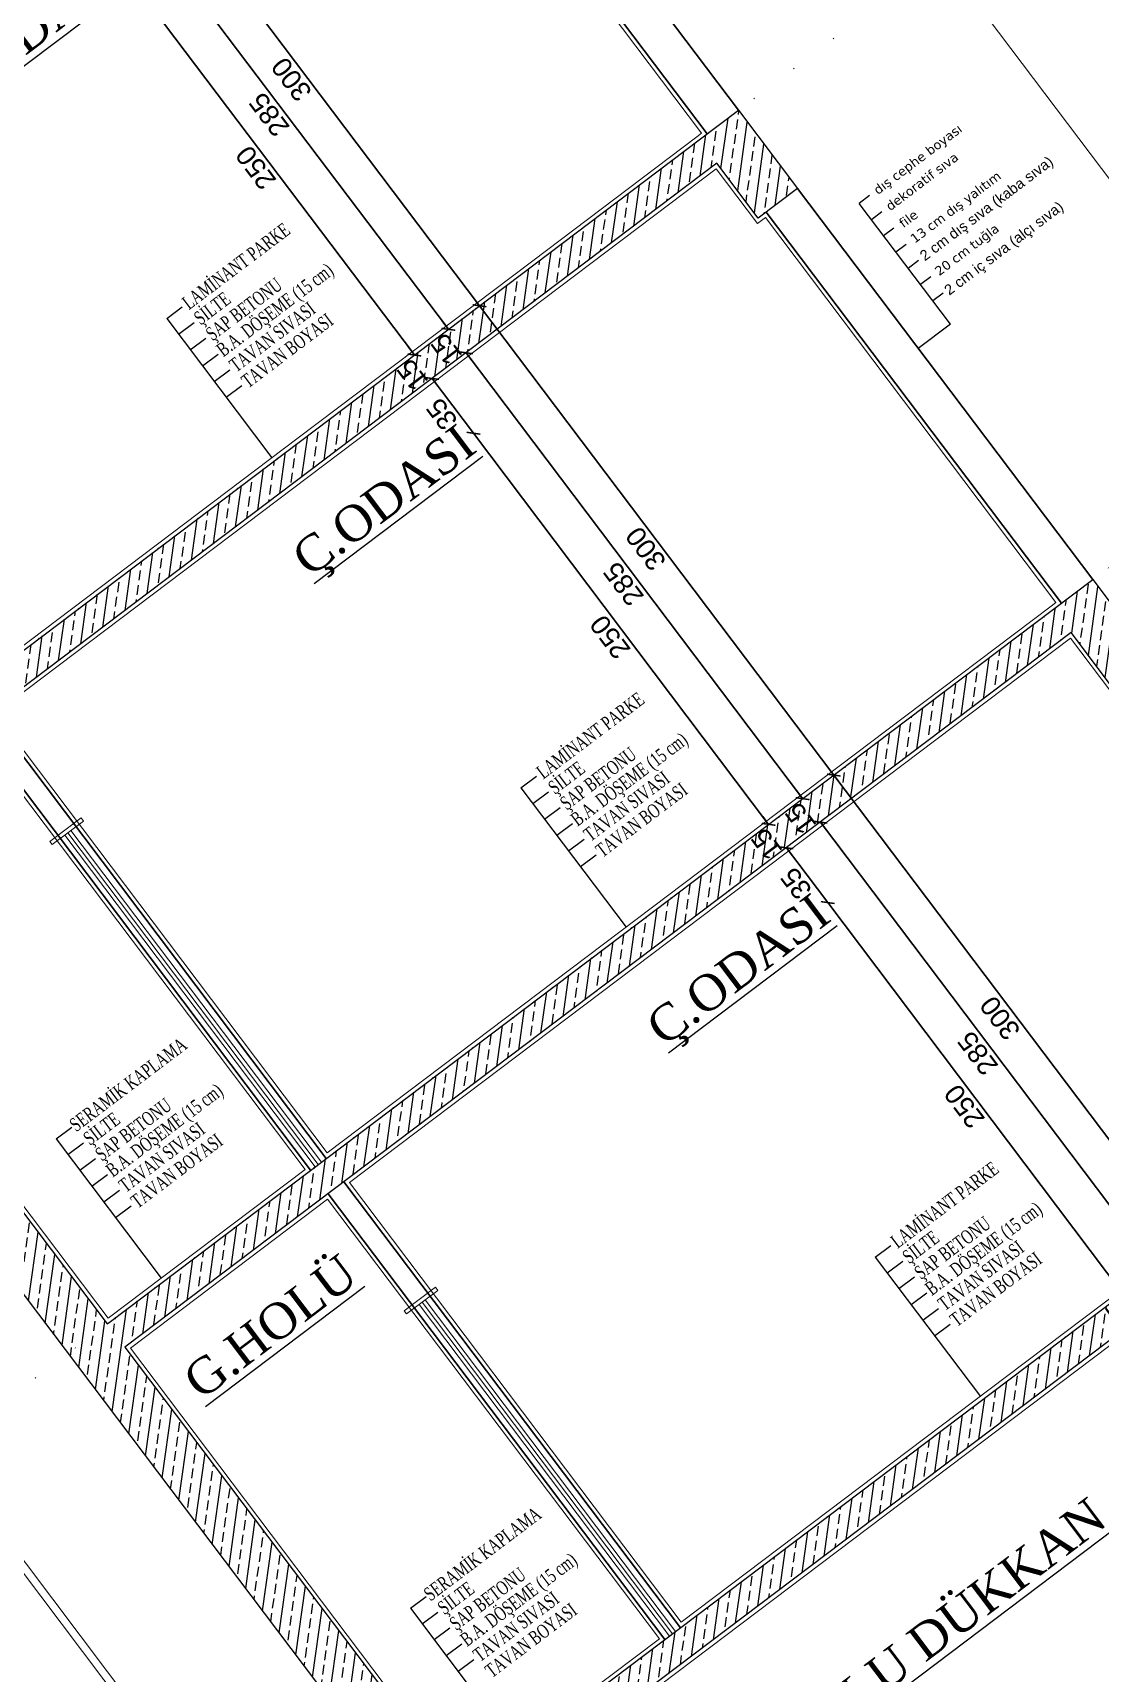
# Model space of a CAD drawing. Header units: millimetres. Extents: x 2232 to 85269, y -3593 to 5869.
# Drawn here: x 3926.9 to 4063, y -491.3 to -282.1 of the extents above; entities that cross this region are included whole.
import ezdxf

# ---------------------------------------------------------------- set-up
doc = ezdxf.new("R2010")
doc.units = ezdxf.units.MM
doc.linetypes.add('DOTX2', pattern=[0.5, 0, -0.5])
for name, color, linetype, lineweight in [('duvar', 232, 'Continuous', 30), ('görünüş', 201, 'Continuous', 18), ('iz', 1, 'DOTX2', 20), ('sıva iç', 21, 'Continuous', 0), ('tefriş', 252, 'Continuous', 5), ('ölçü iç', 170, 'Continuous', 9), ('ÖLÇÜ İÇ', 7, 'Continuous', 9)]:
    doc.layers.add(name, color=color, linetype=linetype, lineweight=lineweight)
for name, color, linetype in [('poz', 1, 'Continuous'), ('Standart', 7, 'Continuous'), ('Yazi', 7, 'Continuous')]:
    doc.layers.add(name, color=color, linetype=linetype)
doc.styles.add('arial_1_18', font='arial.ttf', dxfattribs={"height": 0.2})
doc.styles.get("Standard").update_dxf_attribs({"font": 'arial.ttf'})
doc.styles.add('Times roman', font='times.ttf')
doc.styles.add('UNIVCH', font='times.ttf', dxfattribs={"width": 0.7})
doc.styles.add('verdana_1_34', font='verdana.ttf', dxfattribs={"height": 0.2})
doc.dimstyles.new('zulay iç ölçü', dxfattribs={"dimtxt": 10, "dimasz": 5, "dimexe": 0.18, "dimexo": 0, "dimgap": 2, "dimtad": 3, "dimdec": 0, "dimzin": 0, "dimdsep": 46, "dimtxsty": 'Standard', "dimblk": 'ARCHTICK', "dimcen": 0.09, "dimse1": 1, "dimse2": 1, "dimadec": 0, "dimazin": 0, "dimtfac": 1, "dimtdec": 0, "dimtix": 1, "dimtofl": 0, "dimtmove": 0, "dimatfit": 3, "dimldrblk": 'ARCHTICK', "dimfxl": 1, "dimtolj": 1, "dimtzin": 0, "dimarcsym": 0})
pattern_1 = [(45, (0, 0), (-7.071068, 7.071068), []), (45, (7.071, 0), (-7.071068, 7.071068), [5, -2.5])]

# ---------------------------------------------------------------- blocks, each defined once
blk = doc.blocks.new('IDE991Entity4297')
at = {"layer": 'Standart', "linetype": 'Continuous', "lineweight": -3}
h = blk.add_hatch(dxfattribs=at)
h.set_pattern_fill('ANSI33', color=171, scale=40, style=0)
h.set_pattern_definition(pattern_1)
h.paths.add_polyline_path([(2175, 1335), (1570, 1335), (1570, 1350), (2175, 1350)])
blk = doc.blocks.new('IDE991Entity4310')
at = {"layer": 'Standart', "linetype": 'Continuous', "lineweight": -3}
h = blk.add_hatch(dxfattribs=at)
h.set_pattern_fill('ANSI33', color=171, scale=40, style=0)
h.set_pattern_definition(pattern_1)
h.paths.add_polyline_path([(2175, 1035), (1570, 1035), (1570, 1050), (2175, 1050)])
blk = doc.blocks.new('IDE991Entity4312')
at = {"layer": 'Standart', "linetype": 'Continuous', "lineweight": -3}
h = blk.add_hatch(dxfattribs=at)
h.set_pattern_fill('ANSI33', color=171, scale=40, style=0)
h.set_pattern_definition(pattern_1)
h.paths.add_polyline_path([(1570, 750), (1545, 750), (1545, 1050), (1570, 1050)])
blk = doc.blocks.new('IDE991Entity4314')
at = {"layer": 'Standart', "linetype": 'Continuous', "lineweight": -3}
h = blk.add_hatch(dxfattribs=at)
h.set_pattern_fill('ANSI33', color=171, scale=40, style=0)
h.set_pattern_definition(pattern_1)
h.paths.add_polyline_path([(2200, 1000), (2175, 1000), (2175, 1050), (2200, 1050)])
blk = doc.blocks.new('IDE991Entity4322')
at = {"layer": 'Standart', "linetype": 'Continuous', "lineweight": -3}
h = blk.add_hatch(dxfattribs=at)
h.set_pattern_fill('ANSI33', color=171, scale=40, style=0)
h.set_pattern_definition(pattern_1)
h.paths.add_polyline_path([(2200, 700), (2175, 700), (2175, 750), (2200, 750)])
blk = doc.blocks.new('IDE991Entity4324')
at = {"layer": 'Standart', "linetype": 'Continuous', "lineweight": -3}
h = blk.add_hatch(dxfattribs=at)
h.set_pattern_fill('ANSI33', color=171, scale=40, style=0)
h.set_pattern_definition(pattern_1)
h.paths.add_polyline_path([(1570, 450), (1545, 450), (1545, 750), (1570, 750)])
blk = doc.blocks.new('IDE991Entity4326')
at = {"layer": 'Standart', "linetype": 'Continuous', "lineweight": -3}
h = blk.add_hatch(dxfattribs=at)
h.set_pattern_fill('ANSI33', color=171, scale=40, style=0)
h.set_pattern_definition(pattern_1)
h.paths.add_polyline_path([(2175, 735), (1570, 735), (1570, 750), (2175, 750)])
blk = doc.blocks.new('IDE991Entity4340')
at = {"layer": 'Standart', "linetype": 'Continuous', "lineweight": -3}
h = blk.add_hatch(dxfattribs=at)
h.set_pattern_fill('ANSI33', color=171, scale=40, style=0)
h.set_pattern_definition(pattern_1)
h.paths.add_polyline_path([(2045, 435), (1570, 435), (1570, 450), (2045, 450)])
blk = doc.blocks.new('IDE991Entity5280')
at = {"layer": 'Standart', "color": 159, "linetype": 'Continuous', "lineweight": -3}
blk.add_lwpolyline([(2175, 1335), (1570, 1335)], dxfattribs=at)
blk = doc.blocks.new('IDE991Entity5287')
at = {"layer": 'Standart', "color": 159, "linetype": 'Continuous', "lineweight": -3}
blk.add_lwpolyline([(1545, -250), (1545, 1350)], dxfattribs=at)
blk = doc.blocks.new('IDE991Entity5334')
at = {"layer": 'Standart', "color": 159, "linetype": 'Continuous', "lineweight": -3}
blk.add_lwpolyline([(2175, 1035), (1570, 1035)], dxfattribs=at)
blk = doc.blocks.new('IDE991Entity5336')
at = {"layer": 'Standart', "color": 159, "linetype": 'Continuous', "lineweight": -3}
blk.add_lwpolyline([(2175, 1050), (2200, 1050)], dxfattribs=at)
blk = doc.blocks.new('IDE991Entity5342')
at = {"layer": 'Standart', "color": 159, "linetype": 'Continuous', "lineweight": -3}
blk.add_lwpolyline([(2175, 1000), (2175, 1035)], dxfattribs=at)
blk = doc.blocks.new('IDE991Entity5343')
at = {"layer": 'Standart', "color": 159, "linetype": 'Continuous', "lineweight": -3}
blk.add_lwpolyline([(2200, 1000), (2175, 1000)], dxfattribs=at)
blk = doc.blocks.new('IDE991Entity5344')
at = {"layer": 'Standart', "color": 159, "linetype": 'Continuous', "lineweight": -3}
blk.add_lwpolyline([(2200, 1050), (2200, 1000)], dxfattribs=at)
blk = doc.blocks.new('IDE991Entity5385')
at = {"layer": 'Standart', "color": 159, "linetype": 'Continuous', "lineweight": -3}
blk.add_lwpolyline([(2175, 700), (2175, 735)], dxfattribs=at)
blk = doc.blocks.new('IDE991Entity5387')
at = {"layer": 'Standart', "color": 159, "linetype": 'Continuous', "lineweight": -3}
blk.add_lwpolyline([(2200, 750), (2200, 700)], dxfattribs=at)
blk = doc.blocks.new('IDE991Entity5388')
at = {"layer": 'Standart', "color": 159, "linetype": 'Continuous', "lineweight": -3}
blk.add_lwpolyline([(2175, 750), (2200, 750)], dxfattribs=at)
blk = doc.blocks.new('IDE991Entity5393')
at = {"layer": 'Standart', "color": 159, "linetype": 'Continuous', "lineweight": -3}
blk.add_lwpolyline([(1570, 750), (1572, 750)], dxfattribs=at)
blk = doc.blocks.new('IDE991Entity5396')
at = {"layer": 'Standart', "color": 159, "linetype": 'Continuous', "lineweight": -3}
blk.add_lwpolyline([(1570, 735), (1570, 450)], dxfattribs=at)
blk = doc.blocks.new('IDE991Entity5397')
at = {"layer": 'Standart', "color": 159, "linetype": 'Continuous', "lineweight": -3}
blk.add_lwpolyline([(2175, 735), (1570, 735)], dxfattribs=at)
blk = doc.blocks.new('IDE991Entity5453')
at = {"layer": 'Standart', "color": 159, "linetype": 'Continuous', "lineweight": -3}
blk.add_lwpolyline([(2045, 435), (1570, 435)], dxfattribs=at)
blk = doc.blocks.new('IDE991Entity5593')
at = {"layer": 'Standart', "color": 159, "linetype": 'Continuous', "lineweight": -3}
blk.add_lwpolyline([(1570, 1035), (1570, 750)], dxfattribs=at)
blk = doc.blocks.new('IDE991Entity6529')
at = {"layer": 'Standart', "color": 159, "linetype": 'Continuous', "lineweight": -3}
blk.add_lwpolyline([(1575, 1350), (2175, 1350)], dxfattribs=at)
blk = doc.blocks.new('IDE991Entity6558')
at = {"layer": 'Standart', "color": 159, "linetype": 'Continuous', "lineweight": -3}
blk.add_lwpolyline([(1572, 1050), (1920, 1050)], dxfattribs=at)
blk = doc.blocks.new('IDE991Entity6559')
at = {"layer": 'Standart', "color": 159, "linetype": 'Continuous', "lineweight": -3}
blk.add_lwpolyline([(1920, 1050), (2070, 1050)], dxfattribs=at)
blk = doc.blocks.new('IDE991Entity6560')
at = {"layer": 'Standart', "color": 159, "linetype": 'Continuous', "lineweight": -3}
blk.add_lwpolyline([(2070, 1050), (2175, 1050)], dxfattribs=at)
blk = doc.blocks.new('IDE991Entity6591')
at = {"layer": 'Standart', "color": 159, "linetype": 'Continuous', "lineweight": -3}
blk.add_lwpolyline([(1572, 750), (1920, 750)], dxfattribs=at)
blk = doc.blocks.new('IDE991Entity6592')
at = {"layer": 'Standart', "color": 159, "linetype": 'Continuous', "lineweight": -3}
blk.add_lwpolyline([(1920, 750), (2070, 750)], dxfattribs=at)
blk = doc.blocks.new('IDE991Entity6593')
at = {"layer": 'Standart', "color": 159, "linetype": 'Continuous', "lineweight": -3}
blk.add_lwpolyline([(2070, 750), (2175, 750)], dxfattribs=at)
blk = doc.blocks.new('IDE991Entity6619')
at = {"layer": 'Standart', "color": 159, "linetype": 'Continuous', "lineweight": -3}
blk.add_lwpolyline([(1572, 450), (1920, 450)], dxfattribs=at)
blk = doc.blocks.new('IDE991Entity6620')
at = {"layer": 'Standart', "color": 159, "linetype": 'Continuous', "lineweight": -3}
blk.add_lwpolyline([(1920, 450), (2045, 450)], dxfattribs=at)
blk = doc.blocks.new('TRRTYT')
at = {"layer": 'Standart'}
for name in ['IDE991Entity5287', 'IDE991Entity4297', 'IDE991Entity6529', 'IDE991Entity5280', 'IDE991Entity4312', 'IDE991Entity4310', 'IDE991Entity6558', 'IDE991Entity6559', 'IDE991Entity6560', 'IDE991Entity4314', 'IDE991Entity5336', 'IDE991Entity5344', 'IDE991Entity5334', 'IDE991Entity5593', 'IDE991Entity5342', 'IDE991Entity5343', 'IDE991Entity4324', 'IDE991Entity4326', 'IDE991Entity5393', 'IDE991Entity6591', 'IDE991Entity6592', 'IDE991Entity6593', 'IDE991Entity4322', 'IDE991Entity5388', 'IDE991Entity5387', 'IDE991Entity5396', 'IDE991Entity5397', 'IDE991Entity5385', 'IDE991Entity4340', 'IDE991Entity6619', 'IDE991Entity6620', 'IDE991Entity5453']:
    blk.add_blockref(name, (1034515.63, -397430.95), dxfattribs=at)
blk = doc.blocks.new('_ArchTick')
at = {"color": 0, "linetype": 'ByBlock', "const_width": 0.15}
blk.add_lwpolyline([(-0.5, -0.5), (0.5, 0.5)], dxfattribs=at)
blk = doc.blocks.new('*D2437')
at = {"layer": 'Defpoints', "color": 0, "transparency": 16777216}
for p in [(661177.16, -126528.54), (661187, -126778.54), (661204.5, -126778.54)]:
    blk.add_point(p, dxfattribs=at)
at = {"layer": 'ÖLÇÜ İÇ', "color": 0, "lineweight": -2, "transparency": 16777216}
blk.add_line((661204.5, -126528.54), (661204.5, -126778.54), dxfattribs=at)
at = {"layer": 'ÖLÇÜ İÇ', "color": 0, "lineweight": -2, "transparency": 16777216, "xscale": 5, "yscale": 5, "zscale": 5}
for p, rotation in [((661204.5, -126528.54), 90), ((661204.5, -126778.54), 270)]:
    blk.add_blockref('_ArchTick', p, dxfattribs=dict(at, rotation=rotation))
at = {"layer": 'ÖLÇÜ İÇ', "color": 0, "transparency": 16777216, "insert": (661197.5, -126653.54), "char_height": 10, "attachment_point": 5, "rotation": 90}
blk.add_mtext('\\A1;250', dxfattribs=at)
blk = doc.blocks.new('*D2438')
at = {"layer": 'Defpoints', "color": 0, "transparency": 16777216}
for p in [(661246.19, -126478.54), (661246.19, -126778.54), (661246.19, -126778.54)]:
    blk.add_point(p, dxfattribs=at)
at = {"layer": 'ÖLÇÜ İÇ', "color": 0, "lineweight": -2, "transparency": 16777216}
blk.add_line((661246.19, -126478.54), (661246.19, -126778.54), dxfattribs=at)
at = {"layer": 'ÖLÇÜ İÇ', "color": 0, "lineweight": -2, "transparency": 16777216, "xscale": 5, "yscale": 5, "zscale": 5}
for p, rotation in [((661246.19, -126478.54), 90), ((661246.19, -126778.54), 270)]:
    blk.add_blockref('_ArchTick', p, dxfattribs=dict(at, rotation=rotation))
at = {"layer": 'ÖLÇÜ İÇ', "color": 0, "transparency": 16777216, "insert": (661239.19, -126628.54), "char_height": 10, "attachment_point": 5, "rotation": 90}
blk.add_mtext('\\A1;300', dxfattribs=at)
blk = doc.blocks.new('*D2440')
at = {"layer": 'Defpoints', "color": 0, "transparency": 16777216}
for p in [(661178.88, -126493.54), (661226.24, -126778.54), (661226.24, -126778.54)]:
    blk.add_point(p, dxfattribs=at)
at = {"layer": 'ÖLÇÜ İÇ', "color": 0, "lineweight": -2, "transparency": 16777216}
blk.add_line((661226.24, -126493.54), (661226.24, -126778.54), dxfattribs=at)
at = {"layer": 'ÖLÇÜ İÇ', "color": 0, "lineweight": -2, "transparency": 16777216, "xscale": 5, "yscale": 5, "zscale": 5}
for p, rotation in [((661226.24, -126493.54), 90), ((661226.24, -126778.54), 270)]:
    blk.add_blockref('_ArchTick', p, dxfattribs=dict(at, rotation=rotation))
at = {"layer": 'ÖLÇÜ İÇ', "color": 0, "transparency": 16777216, "insert": (661219.24, -126636.04), "char_height": 10, "attachment_point": 5, "rotation": 90}
blk.add_mtext('\\A1;285', dxfattribs=at)
blk = doc.blocks.new('*D2441')
at = {"layer": 'Defpoints', "color": 0, "transparency": 16777216}
for p in [(661197.5, -126778.54), (661197.5, -126793.54), (661204.5, -126793.54)]:
    blk.add_point(p, dxfattribs=at)
at = {"layer": 'ÖLÇÜ İÇ', "color": 0, "lineweight": -2, "transparency": 16777216}
for p, q in [((661204.5, -126778.54), (661204.5, -126773.54)), ((661204.5, -126793.54), (661204.5, -126798.54))]:
    blk.add_line(p, q, dxfattribs=at)
at = {"layer": 'ÖLÇÜ İÇ', "color": 0, "lineweight": -2, "transparency": 16777216, "xscale": 5, "yscale": 5, "zscale": 5}
for p, rotation in [((661204.5, -126778.54), 270), ((661204.5, -126793.54), 90)]:
    blk.add_blockref('_ArchTick', p, dxfattribs=dict(at, rotation=rotation))
at = {"layer": 'ÖLÇÜ İÇ', "color": 0, "transparency": 16777216, "insert": (661197.5, -126786.04), "char_height": 10, "attachment_point": 5, "rotation": 90}
blk.add_mtext('\\A1;15', dxfattribs=at)
blk = doc.blocks.new('*D2442')
at = {"layer": 'Defpoints', "color": 0, "transparency": 16777216}
for p in [(661197.5, -126793.54), (661177.16, -126828.54), (661204.5, -126828.54)]:
    blk.add_point(p, dxfattribs=at)
at = {"layer": 'ÖLÇÜ İÇ', "color": 0, "lineweight": -2, "transparency": 16777216}
blk.add_line((661204.5, -126793.54), (661204.5, -126828.54), dxfattribs=at)
at = {"layer": 'ÖLÇÜ İÇ', "color": 0, "lineweight": -2, "transparency": 16777216, "xscale": 5, "yscale": 5, "zscale": 5}
for p, rotation in [((661204.5, -126793.54), 90), ((661204.5, -126828.54), 270)]:
    blk.add_blockref('_ArchTick', p, dxfattribs=dict(at, rotation=rotation))
at = {"layer": 'ÖLÇÜ İÇ', "color": 0, "transparency": 16777216, "insert": (661197.5, -126811.04), "char_height": 10, "attachment_point": 5, "rotation": 90}
blk.add_mtext('\\A1;35', dxfattribs=at)
blk = doc.blocks.new('*D2443')
at = {"layer": 'Defpoints', "color": 0, "transparency": 16777216}
for p in [(661177.16, -126828.54), (661187, -127078.54), (661204.5, -127078.54)]:
    blk.add_point(p, dxfattribs=at)
at = {"layer": 'ÖLÇÜ İÇ', "color": 0, "lineweight": -2, "transparency": 16777216}
blk.add_line((661204.5, -126828.54), (661204.5, -127078.54), dxfattribs=at)
at = {"layer": 'ÖLÇÜ İÇ', "color": 0, "lineweight": -2, "transparency": 16777216, "xscale": 5, "yscale": 5, "zscale": 5}
for p, rotation in [((661204.5, -126828.54), 90), ((661204.5, -127078.54), 270)]:
    blk.add_blockref('_ArchTick', p, dxfattribs=dict(at, rotation=rotation))
at = {"layer": 'ÖLÇÜ İÇ', "color": 0, "transparency": 16777216, "insert": (661197.5, -126953.54), "char_height": 10, "attachment_point": 5, "rotation": 90}
blk.add_mtext('\\A1;250', dxfattribs=at)
blk = doc.blocks.new('*D2444')
at = {"layer": 'Defpoints', "color": 0, "transparency": 16777216}
for p in [(661246.19, -126778.54), (661246.19, -127078.54), (661246.19, -127078.54)]:
    blk.add_point(p, dxfattribs=at)
at = {"layer": 'ÖLÇÜ İÇ', "color": 0, "lineweight": -2, "transparency": 16777216}
blk.add_line((661246.19, -126778.54), (661246.19, -127078.54), dxfattribs=at)
at = {"layer": 'ÖLÇÜ İÇ', "color": 0, "lineweight": -2, "transparency": 16777216, "xscale": 5, "yscale": 5, "zscale": 5}
for p, rotation in [((661246.19, -126778.54), 90), ((661246.19, -127078.54), 270)]:
    blk.add_blockref('_ArchTick', p, dxfattribs=dict(at, rotation=rotation))
at = {"layer": 'ÖLÇÜ İÇ', "color": 0, "transparency": 16777216, "insert": (661239.19, -126928.54), "char_height": 10, "attachment_point": 5, "rotation": 90}
blk.add_mtext('\\A1;300', dxfattribs=at)
blk = doc.blocks.new('*D2446')
at = {"layer": 'Defpoints', "color": 0, "transparency": 16777216}
for p in [(661178.88, -126493.54), (661226.24, -126778.54), (661226.24, -126778.54)]:
    blk.add_point(p, dxfattribs=at)
at = {"layer": 'ÖLÇÜ İÇ', "color": 0, "lineweight": -2, "transparency": 16777216}
blk.add_line((661226.24, -126493.54), (661226.24, -126778.54), dxfattribs=at)
at = {"layer": 'ÖLÇÜ İÇ', "color": 0, "lineweight": -2, "transparency": 16777216, "xscale": 5, "yscale": 5, "zscale": 5}
for p, rotation in [((661226.24, -126493.54), 90), ((661226.24, -126778.54), 270)]:
    blk.add_blockref('_ArchTick', p, dxfattribs=dict(at, rotation=rotation))
at = {"layer": 'ÖLÇÜ İÇ', "color": 0, "transparency": 16777216, "insert": (661219.24, -126636.04), "char_height": 10, "attachment_point": 5, "rotation": 90}
blk.add_mtext('\\A1;285', dxfattribs=at)
blk = doc.blocks.new('*D2447')
at = {"layer": 'Defpoints', "color": 0, "transparency": 16777216}
for p in [(661197.5, -127078.54), (661197.5, -127093.54), (661204.5, -127093.54)]:
    blk.add_point(p, dxfattribs=at)
at = {"layer": 'ÖLÇÜ İÇ', "color": 0, "lineweight": -2, "transparency": 16777216}
for p, q in [((661204.5, -127078.54), (661204.5, -127073.54)), ((661204.5, -127093.54), (661204.5, -127098.54))]:
    blk.add_line(p, q, dxfattribs=at)
at = {"layer": 'ÖLÇÜ İÇ', "color": 0, "lineweight": -2, "transparency": 16777216, "xscale": 5, "yscale": 5, "zscale": 5}
for p, rotation in [((661204.5, -127078.54), 270), ((661204.5, -127093.54), 90)]:
    blk.add_blockref('_ArchTick', p, dxfattribs=dict(at, rotation=rotation))
at = {"layer": 'ÖLÇÜ İÇ', "color": 0, "transparency": 16777216, "insert": (661197.5, -127086.04), "char_height": 10, "attachment_point": 5, "rotation": 90}
blk.add_mtext('\\A1;15', dxfattribs=at)
blk = doc.blocks.new('*D2448')
at = {"layer": 'Defpoints', "color": 0, "transparency": 16777216}
for p in [(661197.5, -127093.54), (661177.16, -127128.54), (661204.5, -127128.54)]:
    blk.add_point(p, dxfattribs=at)
at = {"layer": 'ÖLÇÜ İÇ', "color": 0, "lineweight": -2, "transparency": 16777216}
blk.add_line((661204.5, -127093.54), (661204.5, -127128.54), dxfattribs=at)
at = {"layer": 'ÖLÇÜ İÇ', "color": 0, "lineweight": -2, "transparency": 16777216, "xscale": 5, "yscale": 5, "zscale": 5}
for p, rotation in [((661204.5, -127093.54), 90), ((661204.5, -127128.54), 270)]:
    blk.add_blockref('_ArchTick', p, dxfattribs=dict(at, rotation=rotation))
at = {"layer": 'ÖLÇÜ İÇ', "color": 0, "transparency": 16777216, "insert": (661197.5, -127111.04), "char_height": 10, "attachment_point": 5, "rotation": 90}
blk.add_mtext('\\A1;35', dxfattribs=at)
blk = doc.blocks.new('*D2449')
at = {"layer": 'Defpoints', "color": 0, "transparency": 16777216}
for p in [(661177.16, -127128.54), (661187, -127378.54), (661204.5, -127378.54)]:
    blk.add_point(p, dxfattribs=at)
at = {"layer": 'ÖLÇÜ İÇ', "color": 0, "lineweight": -2, "transparency": 16777216}
blk.add_line((661204.5, -127128.54), (661204.5, -127378.54), dxfattribs=at)
at = {"layer": 'ÖLÇÜ İÇ', "color": 0, "lineweight": -2, "transparency": 16777216, "xscale": 5, "yscale": 5, "zscale": 5}
for p, rotation in [((661204.5, -127128.54), 90), ((661204.5, -127378.54), 270)]:
    blk.add_blockref('_ArchTick', p, dxfattribs=dict(at, rotation=rotation))
at = {"layer": 'ÖLÇÜ İÇ', "color": 0, "transparency": 16777216, "insert": (661197.5, -127253.54), "char_height": 10, "attachment_point": 5, "rotation": 90}
blk.add_mtext('\\A1;250', dxfattribs=at)
blk = doc.blocks.new('*D2450')
at = {"layer": 'Defpoints', "color": 0, "transparency": 16777216}
for p in [(661246.19, -127078.54), (661246.19, -127378.54), (661246.19, -127378.54)]:
    blk.add_point(p, dxfattribs=at)
at = {"layer": 'ÖLÇÜ İÇ', "color": 0, "lineweight": -2, "transparency": 16777216}
blk.add_line((661246.19, -127078.54), (661246.19, -127378.54), dxfattribs=at)
at = {"layer": 'ÖLÇÜ İÇ', "color": 0, "lineweight": -2, "transparency": 16777216, "xscale": 5, "yscale": 5, "zscale": 5}
for p, rotation in [((661246.19, -127078.54), 90), ((661246.19, -127378.54), 270)]:
    blk.add_blockref('_ArchTick', p, dxfattribs=dict(at, rotation=rotation))
at = {"layer": 'ÖLÇÜ İÇ', "color": 0, "transparency": 16777216, "insert": (661239.19, -127228.54), "char_height": 10, "attachment_point": 5, "rotation": 90}
blk.add_mtext('\\A1;300', dxfattribs=at)
blk = doc.blocks.new('*D2452')
at = {"layer": 'Defpoints', "color": 0, "transparency": 16777216}
for p in [(661178.88, -126493.54), (661226.24, -126778.54), (661226.24, -126778.54)]:
    blk.add_point(p, dxfattribs=at)
at = {"layer": 'ÖLÇÜ İÇ', "color": 0, "lineweight": -2, "transparency": 16777216}
blk.add_line((661226.24, -126493.54), (661226.24, -126778.54), dxfattribs=at)
at = {"layer": 'ÖLÇÜ İÇ', "color": 0, "lineweight": -2, "transparency": 16777216, "xscale": 5, "yscale": 5, "zscale": 5}
for p, rotation in [((661226.24, -126493.54), 90), ((661226.24, -126778.54), 270)]:
    blk.add_blockref('_ArchTick', p, dxfattribs=dict(at, rotation=rotation))
at = {"layer": 'ÖLÇÜ İÇ', "color": 0, "transparency": 16777216, "insert": (661219.24, -126636.04), "char_height": 10, "attachment_point": 5, "rotation": 90}
blk.add_mtext('\\A1;285', dxfattribs=at)
blk = doc.blocks.new('*D2455')
at = {"layer": 'Defpoints', "color": 0, "transparency": 16777216}
for p in [(661178.88, -126493.54), (661226.24, -126778.54), (661226.24, -126778.54)]:
    blk.add_point(p, dxfattribs=at)
at = {"layer": 'ÖLÇÜ İÇ', "color": 0, "lineweight": -2, "transparency": 16777216}
blk.add_line((661226.24, -126493.54), (661226.24, -126778.54), dxfattribs=at)
at = {"layer": 'ÖLÇÜ İÇ', "color": 0, "lineweight": -2, "transparency": 16777216, "xscale": 5, "yscale": 5, "zscale": 5}
for p, rotation in [((661226.24, -126493.54), 90), ((661226.24, -126778.54), 270)]:
    blk.add_blockref('_ArchTick', p, dxfattribs=dict(at, rotation=rotation))
at = {"layer": 'ÖLÇÜ İÇ', "color": 0, "transparency": 16777216, "insert": (661219.24, -126636.04), "char_height": 10, "attachment_point": 5, "rotation": 90}
blk.add_mtext('\\A1;285', dxfattribs=at)
blk = doc.blocks.new('*D2457')
at = {"layer": 'Defpoints', "color": 0, "transparency": 16777216}
for p in [(661178.88, -126493.54), (661226.24, -126778.54), (661226.24, -126778.54)]:
    blk.add_point(p, dxfattribs=at)
at = {"layer": 'ÖLÇÜ İÇ', "color": 0, "lineweight": -2, "transparency": 16777216}
blk.add_line((661226.24, -126493.54), (661226.24, -126778.54), dxfattribs=at)
at = {"layer": 'ÖLÇÜ İÇ', "color": 0, "lineweight": -2, "transparency": 16777216, "xscale": 5, "yscale": 5, "zscale": 5}
for p, rotation in [((661226.24, -126493.54), 90), ((661226.24, -126778.54), 270)]:
    blk.add_blockref('_ArchTick', p, dxfattribs=dict(at, rotation=rotation))
at = {"layer": 'ÖLÇÜ İÇ', "color": 0, "transparency": 16777216, "insert": (661219.24, -126636.04), "char_height": 10, "attachment_point": 5, "rotation": 90}
blk.add_mtext('\\A1;285', dxfattribs=at)
blk = doc.blocks.new('*D2459')
at = {"layer": 'Defpoints', "color": 0, "transparency": 16777216}
for p in [(661178.88, -126493.54), (661226.24, -126778.54), (661226.24, -126778.54)]:
    blk.add_point(p, dxfattribs=at)
at = {"layer": 'ÖLÇÜ İÇ', "color": 0, "lineweight": -2, "transparency": 16777216}
blk.add_line((661226.24, -126493.54), (661226.24, -126778.54), dxfattribs=at)
at = {"layer": 'ÖLÇÜ İÇ', "color": 0, "lineweight": -2, "transparency": 16777216, "xscale": 5, "yscale": 5, "zscale": 5}
for p, rotation in [((661226.24, -126493.54), 90), ((661226.24, -126778.54), 270)]:
    blk.add_blockref('_ArchTick', p, dxfattribs=dict(at, rotation=rotation))
at = {"layer": 'ÖLÇÜ İÇ', "color": 0, "transparency": 16777216, "insert": (661219.24, -126636.04), "char_height": 10, "attachment_point": 5, "rotation": 90}
blk.add_mtext('\\A1;285', dxfattribs=at)
blk = doc.blocks.new('*D2460')
at = {"layer": 'Defpoints', "color": 0, "transparency": 16777216}
for p in [(661220.99, -126778.54), (661178.88, -126793.54), (661226.24, -126793.54)]:
    blk.add_point(p, dxfattribs=at)
at = {"layer": 'ÖLÇÜ İÇ', "color": 0, "lineweight": -2, "transparency": 16777216}
for p, q in [((661226.24, -126778.54), (661226.24, -126773.54)), ((661226.24, -126793.54), (661226.24, -126798.54))]:
    blk.add_line(p, q, dxfattribs=at)
at = {"layer": 'ÖLÇÜ İÇ', "color": 0, "lineweight": -2, "transparency": 16777216, "xscale": 5, "yscale": 5, "zscale": 5}
for p, rotation in [((661226.24, -126778.54), 270), ((661226.24, -126793.54), 90)]:
    blk.add_blockref('_ArchTick', p, dxfattribs=dict(at, rotation=rotation))
at = {"layer": 'ÖLÇÜ İÇ', "color": 0, "transparency": 16777216, "insert": (661219.24, -126786.04), "char_height": 10, "attachment_point": 5, "rotation": 90}
blk.add_mtext('\\A1;15', dxfattribs=at)
blk = doc.blocks.new('*D2461')
at = {"layer": 'Defpoints', "color": 0, "transparency": 16777216}
for p in [(661178.88, -126793.54), (661226.24, -127078.54), (661226.24, -127078.54)]:
    blk.add_point(p, dxfattribs=at)
at = {"layer": 'ÖLÇÜ İÇ', "color": 0, "lineweight": -2, "transparency": 16777216}
blk.add_line((661226.24, -126793.54), (661226.24, -127078.54), dxfattribs=at)
at = {"layer": 'ÖLÇÜ İÇ', "color": 0, "lineweight": -2, "transparency": 16777216, "xscale": 5, "yscale": 5, "zscale": 5}
for p, rotation in [((661226.24, -126793.54), 90), ((661226.24, -127078.54), 270)]:
    blk.add_blockref('_ArchTick', p, dxfattribs=dict(at, rotation=rotation))
at = {"layer": 'ÖLÇÜ İÇ', "color": 0, "transparency": 16777216, "insert": (661219.24, -126936.04), "char_height": 10, "attachment_point": 5, "rotation": 90}
blk.add_mtext('\\A1;285', dxfattribs=at)
blk = doc.blocks.new('*D2462')
at = {"layer": 'Defpoints', "color": 0, "transparency": 16777216}
for p in [(661220.99, -127078.54), (661178.88, -127093.54), (661226.24, -127093.54)]:
    blk.add_point(p, dxfattribs=at)
at = {"layer": 'ÖLÇÜ İÇ', "color": 0, "lineweight": -2, "transparency": 16777216}
for p, q in [((661226.24, -127078.54), (661226.24, -127073.54)), ((661226.24, -127093.54), (661226.24, -127098.54))]:
    blk.add_line(p, q, dxfattribs=at)
at = {"layer": 'ÖLÇÜ İÇ', "color": 0, "lineweight": -2, "transparency": 16777216, "xscale": 5, "yscale": 5, "zscale": 5}
for p, rotation in [((661226.24, -127078.54), 270), ((661226.24, -127093.54), 90)]:
    blk.add_blockref('_ArchTick', p, dxfattribs=dict(at, rotation=rotation))
at = {"layer": 'ÖLÇÜ İÇ', "color": 0, "transparency": 16777216, "insert": (661219.24, -127086.04), "char_height": 10, "attachment_point": 5, "rotation": 90}
blk.add_mtext('\\A1;15', dxfattribs=at)
blk = doc.blocks.new('*D2463')
at = {"layer": 'Defpoints', "color": 0, "transparency": 16777216}
for p in [(661178.88, -127093.54), (661226.24, -127378.54), (661226.24, -127378.54)]:
    blk.add_point(p, dxfattribs=at)
at = {"layer": 'ÖLÇÜ İÇ', "color": 0, "lineweight": -2, "transparency": 16777216}
blk.add_line((661226.24, -127093.54), (661226.24, -127378.54), dxfattribs=at)
at = {"layer": 'ÖLÇÜ İÇ', "color": 0, "lineweight": -2, "transparency": 16777216, "xscale": 5, "yscale": 5, "zscale": 5}
for p, rotation in [((661226.24, -127093.54), 90), ((661226.24, -127378.54), 270)]:
    blk.add_blockref('_ArchTick', p, dxfattribs=dict(at, rotation=rotation))
at = {"layer": 'ÖLÇÜ İÇ', "color": 0, "transparency": 16777216, "insert": (661219.24, -127236.04), "char_height": 10, "attachment_point": 5, "rotation": 90}
blk.add_mtext('\\A1;285', dxfattribs=at)
blk = doc.blocks.new('*D2464')
at = {"layer": 'Defpoints', "color": 0, "transparency": 16777216}
for p in [(661197.5, -127378.54), (661197.5, -127393.54), (661204.5, -127393.54)]:
    blk.add_point(p, dxfattribs=at)
at = {"layer": 'ÖLÇÜ İÇ', "color": 0, "lineweight": -2, "transparency": 16777216}
for p, q in [((661204.5, -127378.54), (661204.5, -127373.54)), ((661204.5, -127393.54), (661204.5, -127398.54))]:
    blk.add_line(p, q, dxfattribs=at)
at = {"layer": 'ÖLÇÜ İÇ', "color": 0, "lineweight": -2, "transparency": 16777216, "xscale": 5, "yscale": 5, "zscale": 5}
for p, rotation in [((661204.5, -127378.54), 270), ((661204.5, -127393.54), 90)]:
    blk.add_blockref('_ArchTick', p, dxfattribs=dict(at, rotation=rotation))
at = {"layer": 'ÖLÇÜ İÇ', "color": 0, "transparency": 16777216, "insert": (661197.5, -127386.04), "char_height": 10, "attachment_point": 5, "rotation": 90}
blk.add_mtext('\\A1;15', dxfattribs=at)
blk = doc.blocks.new('*D2465')
at = {"layer": 'Defpoints', "color": 0, "transparency": 16777216}
for p in [(661197.5, -127393.54), (661177.16, -127428.54), (661204.5, -127428.54)]:
    blk.add_point(p, dxfattribs=at)
at = {"layer": 'ÖLÇÜ İÇ', "color": 0, "lineweight": -2, "transparency": 16777216}
blk.add_line((661204.5, -127393.54), (661204.5, -127428.54), dxfattribs=at)
at = {"layer": 'ÖLÇÜ İÇ', "color": 0, "lineweight": -2, "transparency": 16777216, "xscale": 5, "yscale": 5, "zscale": 5}
for p, rotation in [((661204.5, -127393.54), 90), ((661204.5, -127428.54), 270)]:
    blk.add_blockref('_ArchTick', p, dxfattribs=dict(at, rotation=rotation))
at = {"layer": 'ÖLÇÜ İÇ', "color": 0, "transparency": 16777216, "insert": (661197.5, -127411.04), "char_height": 10, "attachment_point": 5, "rotation": 90}
blk.add_mtext('\\A1;35', dxfattribs=at)
blk = doc.blocks.new('*D2468')
at = {"layer": 'Defpoints', "color": 0, "transparency": 16777216}
for p in [(661220.99, -127378.54), (661178.88, -127393.54), (661226.24, -127393.54)]:
    blk.add_point(p, dxfattribs=at)
at = {"layer": 'ÖLÇÜ İÇ', "color": 0, "lineweight": -2, "transparency": 16777216}
for p, q in [((661226.24, -127378.54), (661226.24, -127373.54)), ((661226.24, -127393.54), (661226.24, -127398.54))]:
    blk.add_line(p, q, dxfattribs=at)
at = {"layer": 'ÖLÇÜ İÇ', "color": 0, "lineweight": -2, "transparency": 16777216, "xscale": 5, "yscale": 5, "zscale": 5}
for p, rotation in [((661226.24, -127378.54), 270), ((661226.24, -127393.54), 90)]:
    blk.add_blockref('_ArchTick', p, dxfattribs=dict(at, rotation=rotation))
at = {"layer": 'ÖLÇÜ İÇ', "color": 0, "transparency": 16777216, "insert": (661219.24, -127386.04), "char_height": 10, "attachment_point": 5, "rotation": 90}
blk.add_mtext('\\A1;15', dxfattribs=at)
blk = doc.blocks.new('*D2469')
at = {"layer": 'Defpoints', "color": 0, "transparency": 16777216}
for p in [(661178.88, -127393.54), (661226.24, -127778.54), (661226.24, -127778.54)]:
    blk.add_point(p, dxfattribs=at)
at = {"layer": 'ÖLÇÜ İÇ', "color": 0, "lineweight": -2, "transparency": 16777216}
blk.add_line((661226.24, -127393.54), (661226.24, -127778.54), dxfattribs=at)
at = {"layer": 'ÖLÇÜ İÇ', "color": 0, "lineweight": -2, "transparency": 16777216, "xscale": 5, "yscale": 5, "zscale": 5}
for p, rotation in [((661226.24, -127393.54), 90), ((661226.24, -127778.54), 270)]:
    blk.add_blockref('_ArchTick', p, dxfattribs=dict(at, rotation=rotation))
at = {"layer": 'ÖLÇÜ İÇ', "color": 0, "transparency": 16777216, "insert": (661219.24, -127586.04), "char_height": 10, "attachment_point": 5, "rotation": 90}
blk.add_mtext('\\A1;385', dxfattribs=at)
blk = doc.blocks.new('*D2568')
at = {"layer": 'Defpoints', "color": 0, "transparency": 16777216}
for p in [(1294830.02, -408949.54), (1294839.01, -410869.54), (1294839.01, -410869.54)]:
    blk.add_point(p, dxfattribs=at)
at = {"layer": 'sıva iç', "color": 0, "lineweight": -2, "transparency": 16777216}
blk.add_line((1294839.01, -408949.54), (1294839.01, -410869.54), dxfattribs=at)
at = {"layer": 'sıva iç', "color": 0, "lineweight": -2, "transparency": 16777216, "xscale": 5, "yscale": 5, "zscale": 5}
for p, rotation in [((1294839.01, -408949.54), 90), ((1294839.01, -410869.54), 270)]:
    blk.add_blockref('_ArchTick', p, dxfattribs=dict(at, rotation=rotation))
at = {"layer": 'sıva iç', "color": 0, "transparency": 16777216, "insert": (1294832.01, -409909.54), "char_height": 10, "attachment_point": 5, "rotation": 90}
blk.add_mtext('\\A1;1920', dxfattribs=at)
blk = doc.blocks.new('Entity12993')
at = {"layer": 'Yazi', "color": 11, "linetype": 'Continuous', "lineweight": -3}
for points in [[(9699.07, 245.32), (9692.45, 245.32)], [(9692.45, 168.08), (9692.45, 245.32)], [(9699.07, 234.94), (9692.45, 234.94)], [(9699.07, 224.56), (9692.45, 224.56)], [(9699.07, 214.18), (9692.45, 214.18)], [(9699.07, 203.8), (9692.45, 203.8)], [(9699.07, 193.42), (9692.45, 193.42)], [(9699.07, 183.04), (9692.45, 183.04)], [(9692.45, 168.08), (9671.91, 168.08)]]:
    blk.add_lwpolyline(points, dxfattribs=at)
for s, height, style, p in [('dış cephe boyası', 4.7407, 'verdana_1_34', (9702.67, 242.92)), ('dekoratif sıva', 4.7407, 'verdana_1_34', (9702.67, 232.54)), ('file', 4.741, 'verdana_1_34', (9702.84, 221.58)), ('13 cm dış yalıtım', 4.7407, 'verdana_1_34', (9702.67, 211.78)), ('2 cm dış sıva (kaba sıva)', 5.3333, 'arial_1_18', (9701.34, 201.49)), ('20 cm tuğla', 4.7407, 'verdana_1_34', (9702.67, 191.02)), ('2 cm iç sıva (alçı sıva)', 5.3333, 'arial_1_18', (9700.74, 179.98))]:
    blk.add_text(s, height=height, dxfattribs=dict(at, style=style)).set_placement(p)
blk = doc.blocks.new('DFGFDGHN')
at = {"layer": 'ÖLÇÜ İÇ'}
for base, p1, p2, picture, middle in [((661246.19, -126778.54), (661246.19, -126478.54), (661246.19, -126778.54), '*D2438', (661239.19, -126628.54)), ((661204.5, -126778.54), (661177.16, -126528.54), (661187, -126778.54), '*D2437', (661197.5, -126653.54)), ((661226.24, -126793.54), (661220.99, -126778.54), (661178.88, -126793.54), '*D2460', (661219.24, -126786.04)), ((661204.5, -126793.54), (661197.5, -126778.54), (661197.5, -126793.54), '*D2441', (661197.5, -126786.04)), ((661246.19, -127078.54), (661246.19, -126778.54), (661246.19, -127078.54), '*D2444', (661239.19, -126928.54)), ((661204.5, -126828.54), (661197.5, -126793.54), (661177.16, -126828.54), '*D2442', (661197.5, -126811.04)), ((661204.5, -127078.54), (661177.16, -126828.54), (661187, -127078.54), '*D2443', (661197.5, -126953.54)), ((661226.24, -127093.54), (661220.99, -127078.54), (661178.88, -127093.54), '*D2462', (661219.24, -127086.04)), ((661204.5, -127093.54), (661197.5, -127078.54), (661197.5, -127093.54), '*D2447', (661197.5, -127086.04)), ((661246.19, -127378.54), (661246.19, -127078.54), (661246.19, -127378.54), '*D2450', (661239.19, -127228.54)), ((661204.5, -127128.54), (661197.5, -127093.54), (661177.16, -127128.54), '*D2448', (661197.5, -127111.04)), ((661204.5, -127378.54), (661177.16, -127128.54), (661187, -127378.54), '*D2449', (661197.5, -127253.54)), ((661226.24, -127393.54), (661220.99, -127378.54), (661178.88, -127393.54), '*D2468', (661219.24, -127386.04)), ((661204.5, -127393.54), (661197.5, -127378.54), (661197.5, -127393.54), '*D2464', (661197.5, -127386.04)), ((661204.5, -127428.54), (661197.5, -127393.54), (661177.16, -127428.54), '*D2465', (661197.5, -127411.04))]:
    dim = blk.add_linear_dim(base=base, p1=p1, p2=p2, angle=90, dimstyle='zulay iç ölçü', dxfattribs=at)
    dim.commit()
    dim.dimension.update_dxf_attribs({"geometry": picture, "text_midpoint": middle})
for base, p1, p2, picture, middle in [((661226.24, -126778.54), (661178.88, -126493.54), (661226.24, -126778.54), '*D2440', (661219.24, -126636.04)), ((661226.24, -126778.54), (661178.88, -126493.54), (661226.24, -126778.54), '*D2446', (661219.24, -126636.04)), ((661226.24, -126778.54), (661178.88, -126493.54), (661226.24, -126778.54), '*D2452', (661219.24, -126636.04)), ((661226.24, -126778.54), (661178.88, -126493.54), (661226.24, -126778.54), '*D2455', (661219.24, -126636.04)), ((661226.24, -126778.54), (661178.88, -126493.54), (661226.24, -126778.54), '*D2457', (661219.24, -126636.04)), ((661226.24, -126778.54), (661178.88, -126493.54), (661226.24, -126778.54), '*D2459', (661219.24, -126636.04)), ((661226.24, -127078.54), (661178.88, -126793.54), (661226.24, -127078.54), '*D2461', (661219.24, -126936.04)), ((661226.24, -127378.54), (661178.88, -127093.54), (661226.24, -127378.54), '*D2463', (661219.24, -127236.04)), ((661226.24, -127778.54), (661178.88, -127393.54), (661226.24, -127778.54), '*D2469', (661219.24, -127586.04))]:
    dim = blk.add_linear_dim(base=base, p1=p1, p2=p2, angle=90, dimstyle='zulay iç ölçü', override={"dimtmove": 1}, dxfattribs=at)
    dim.commit()
    dim.dimension.update_dxf_attribs({"geometry": picture, "text_midpoint": middle})
blk = doc.blocks.new('GHGFHGF')
at = {"layer": 'duvar'}
for points in [[(1295559.78, -409139.54), (1295559.78, -409389.54)], [(1295579.78, -409139.54), (1295579.78, -409389.54)], [(1295079.78, -409404.54), (1295079.78, -409689.54)], [(1295089.78, -409404.54), (1295089.78, -409689.54)], [(1295559.78, -409439.54), (1295559.78, -409689.54)], [(1295579.78, -409439.54), (1295579.78, -409689.54)], [(1295079.78, -409704.54), (1295079.78, -409989.54)], [(1295089.78, -409704.54), (1295089.78, -409989.54)]]:
    blk.add_lwpolyline(points, dxfattribs=at)
at = {"layer": 'görünüş'}
blk.add_lwpolyline([(1295709.78, -409689.54), (1295709.78, -409389.54)], dxfattribs=at)
at = {"layer": 'iz', "ltscale": 50}
for p, q in [((1293379.78, -409389.54), (1295709.78, -409389.54)), ((1293379.78, -409689.54), (1295709.78, -409689.54)), ((1293379.78, -409989.54), (1295709.78, -409989.54))]:
    blk.add_line(p, q, dxfattribs=at)
at = {"layer": 'poz'}
for p, q in [((1295282.97, -409298.54), (1295282.97, -409387.54)), ((1295282.97, -409298.54), (1295292.97, -409298.54)), ((1295282.97, -409308.54), (1295292.97, -409308.54)), ((1295282.97, -409318.54), (1295292.97, -409318.54)), ((1295282.97, -409328.85), (1295292.97, -409328.85)), ((1295282.97, -409338.85), (1295292.97, -409338.85)), ((1295282.97, -409348.85), (1295292.97, -409348.85)), ((1294985.81, -409598.54), (1294985.81, -409687.54)), ((1294985.81, -409598.54), (1294995.81, -409598.54)), ((1295282.97, -409598.54), (1295282.97, -409687.54)), ((1295282.97, -409598.54), (1295292.97, -409598.54)), ((1294985.81, -409608.54), (1294995.81, -409608.54)), ((1295282.97, -409608.54), (1295292.97, -409608.54)), ((1294985.81, -409618.54), (1294995.81, -409618.54)), ((1295282.97, -409618.54), (1295292.97, -409618.54)), ((1294985.81, -409628.85), (1294995.81, -409628.85)), ((1295282.97, -409628.85), (1295292.97, -409628.85)), ((1294985.81, -409638.85), (1294995.81, -409638.85)), ((1295282.97, -409638.85), (1295292.97, -409638.85)), ((1294985.81, -409648.85), (1294995.81, -409648.85)), ((1295282.97, -409648.85), (1295292.97, -409648.85)), ((1294985.81, -409898.54), (1294985.81, -409987.54)), ((1294985.81, -409898.54), (1294995.81, -409898.54)), ((1295282.97, -409898.54), (1295282.97, -409987.54)), ((1295282.97, -409898.54), (1295292.97, -409898.54)), ((1294985.81, -409908.54), (1294995.81, -409908.54)), ((1295282.97, -409908.54), (1295292.97, -409908.54)), ((1294985.81, -409918.54), (1294995.81, -409918.54)), ((1295282.97, -409918.54), (1295292.97, -409918.54)), ((1294985.81, -409928.85), (1294995.81, -409928.85)), ((1295282.97, -409928.85), (1295292.97, -409928.85)), ((1294985.81, -409938.85), (1294995.81, -409938.85)), ((1295282.97, -409938.85), (1295292.97, -409938.85)), ((1295282.97, -409948.85), (1295292.97, -409948.85))]:
    blk.add_line(p, q, dxfattribs=at)
at = {"layer": 'sıva iç'}
for points in [[(1295091.78, -409106.54), (1295552.78, -409106.54), (1295552.78, -409141.54), (1295557.78, -409141.54), (1295557.78, -409387.54), (1295554.78, -409387.54), (1295449.78, -409387.54), (1295299.78, -409387.54), (1295091.78, -409387.54)], [(1294951.78, -409406.54), (1295077.78, -409406.54), (1295077.78, -409687.54), (1294951.78, -409687.54)], [(1295091.78, -409406.54), (1295552.78, -409406.54), (1295552.78, -409441.54), (1295557.78, -409441.54), (1295557.78, -409687.54), (1295554.78, -409687.54), (1295449.78, -409687.54), (1295299.78, -409687.54), (1295091.78, -409687.54)], [(1294951.78, -409706.54), (1295077.78, -409706.54), (1295077.78, -409987.54), (1294951.78, -409987.54)], [(1295091.78, -409706.54), (1295552.78, -409706.54), (1295552.78, -409741.54), (1295557.78, -409741.54), (1295557.78, -409987.54), (1295554.78, -409987.54), (1295449.78, -409987.54), (1295299.78, -409987.54), (1295091.78, -409987.54)], [(1295427.78, -410042.54), (1295427.78, -410041.54), (1295422.78, -410041.54), (1295422.78, -410006.54), (1294951.78, -410006.54), (1294951.78, -410387.54), (1295299.78, -410387.54), (1295424.78, -410387.54), (1295427.78, -410387.54), (1295427.78, -410386.54)]]:
    blk.add_lwpolyline(points, close=True, dxfattribs=at)
at = {"layer": 'tefriş'}
blk.add_line((1294842.97, -409047.48), (1294842.97, -410442.68), dxfattribs=at)
at = {"layer": 'ÖLÇÜ İÇ', "color": 2}
for points in [[(1295074.65, -409475.54), (1295094.65, -409475.54), (1295094.65, -409477.54), (1295074.65, -409477.54)], [(1295074.65, -409775.54), (1295094.65, -409775.54), (1295094.65, -409777.54), (1295074.65, -409777.54)]]:
    blk.add_lwpolyline(points, close=True, dxfattribs=at)
for points in [[(1295082.65, -409477.54), (1295082.65, -409689.54)], [(1295084.65, -409477.54), (1295084.65, -409689.54)], [(1295086.65, -409477.54), (1295086.65, -409689.54)], [(1295082.65, -409777.54), (1295082.65, -409989.54)], [(1295084.65, -409777.54), (1295084.65, -409989.54)], [(1295086.65, -409777.54), (1295086.65, -409989.54)]]:
    blk.add_lwpolyline(points, dxfattribs=at)
at = {"layer": 'Standart'}
blk.add_blockref('Entity12993', (1285907.86, -409709.89), dxfattribs=at)
at = {"layer": 'sıva iç'}
blk.add_blockref('TRRTYT', (258864.14, -13008.59), dxfattribs=at)
at = {"layer": 'ölçü iç', "lineweight": 30}
for p in [(633427.38, -282611), (634168.12, -282611)]:
    blk.add_blockref('DFGFDGHN', p, dxfattribs=at)
at = {"layer": 'Yazi', "style": 'Times roman'}
for s, height, p in [('%%UÇ.ODASI', 17.991, (1295261.51, -409148.2)), ('%%UÇ.ODASI', 17.991, (1295261.51, -409448.2)), ('%%UG.HOLÜ', 17.991, (1294964.39, -409749.75)), ('%%UÇ.ODASI', 17.991, (1295261.51, -409748.2)), ('%%U2 NOLU DÜKKAN', 17.9915, (1295075.97, -410079.05))]:
    blk.add_text(s, height=height, dxfattribs=at).set_placement(p)
at = {"layer": 'Yazi', "style": 'UNIVCH', "width": 0.7}
for s, height, p in [('LAMİNANT PARKE', 6.9984, (1295294.56, -409302.05)), ('ŞİLTE', 6.998, (1295294.56, -409311.87)), ('ŞAP BETONU', 6.998, (1295294.56, -409321.96)), ('B.A. DÖŞEME (15 cm)', 6.9984, (1295294.03, -409331.8)), ('TAVAN SIVASI', 6.9984, (1295294.56, -409342)), ('TAVAN BOYASI', 6.9984, (1295294.56, -409352.17)), ('SERAMİK KAPLAMA', 6.9984, (1294995.97, -409602.05)), ('LAMİNANT PARKE', 6.9984, (1295294.56, -409602.05)), ('ŞİLTE', 6.998, (1294997.39, -409611.87)), ('ŞİLTE', 6.998, (1295294.56, -409611.87)), ('ŞAP BETONU', 6.998, (1294997.39, -409621.96)), ('ŞAP BETONU', 6.998, (1295294.56, -409621.96)), ('B.A. DÖŞEME (15 cm)', 6.9984, (1294996.87, -409631.8)), ('B.A. DÖŞEME (15 cm)', 6.9984, (1295294.03, -409631.8)), ('TAVAN SIVASI', 6.9984, (1294997.39, -409642)), ('TAVAN SIVASI', 6.9984, (1295294.56, -409642)), ('TAVAN BOYASI', 6.9984, (1294997.39, -409652.17)), ('TAVAN BOYASI', 6.9984, (1295294.56, -409652.17)), ('SERAMİK KAPLAMA', 6.9984, (1294995.97, -409902.05)), ('LAMİNANT PARKE', 6.9984, (1295294.56, -409902.05)), ('ŞİLTE', 6.998, (1294997.39, -409911.87)), ('ŞİLTE', 6.998, (1295294.56, -409911.87)), ('ŞAP BETONU', 6.998, (1294997.39, -409921.96)), ('ŞAP BETONU', 6.998, (1295294.56, -409921.96)), ('B.A. DÖŞEME (15 cm)', 6.9984, (1294996.87, -409931.8)), ('B.A. DÖŞEME (15 cm)', 6.9984, (1295294.03, -409931.8)), ('TAVAN SIVASI', 6.9984, (1294997.39, -409942)), ('TAVAN SIVASI', 6.9984, (1295294.56, -409942)), ('TAVAN BOYASI', 6.9984, (1294997.39, -409952.17)), ('TAVAN BOYASI', 6.9984, (1295294.56, -409952.17))]:
    blk.add_text(s, height=height, dxfattribs=at).set_placement(p)
at = {"layer": 'sıva iç'}
dim = blk.add_linear_dim(base=(1294839.01, -410869.54), p1=(1294830.02, -408949.54), p2=(1294839.01, -410869.54), angle=90, dimstyle='zulay iç ölçü', override={"dimtmove": 1}, dxfattribs=at)
dim.commit()
dim.dimension.update_dxf_attribs({"geometry": '*D2568', "text_midpoint": (1294832.01, -409909.54)})
blk = doc.blocks.new('RRRR')
at = {"layer": 'sıva iç', "rotation": 37.05267661197627}
blk.add_blockref('GHGFHGF', (-156760.25, -889310.84), dxfattribs=at)

msp = doc.modelspace()

# ---------------------------------------------------------------- block references
at = {"layer": 'ÖLÇÜ İÇ', "xscale": 0.25, "yscale": 0.25, "zscale": 0.25}
msp.add_blockref('RRRR', (-276957.06, 108554.7), dxfattribs=at)

doc.saveas('drawing.dxf')
